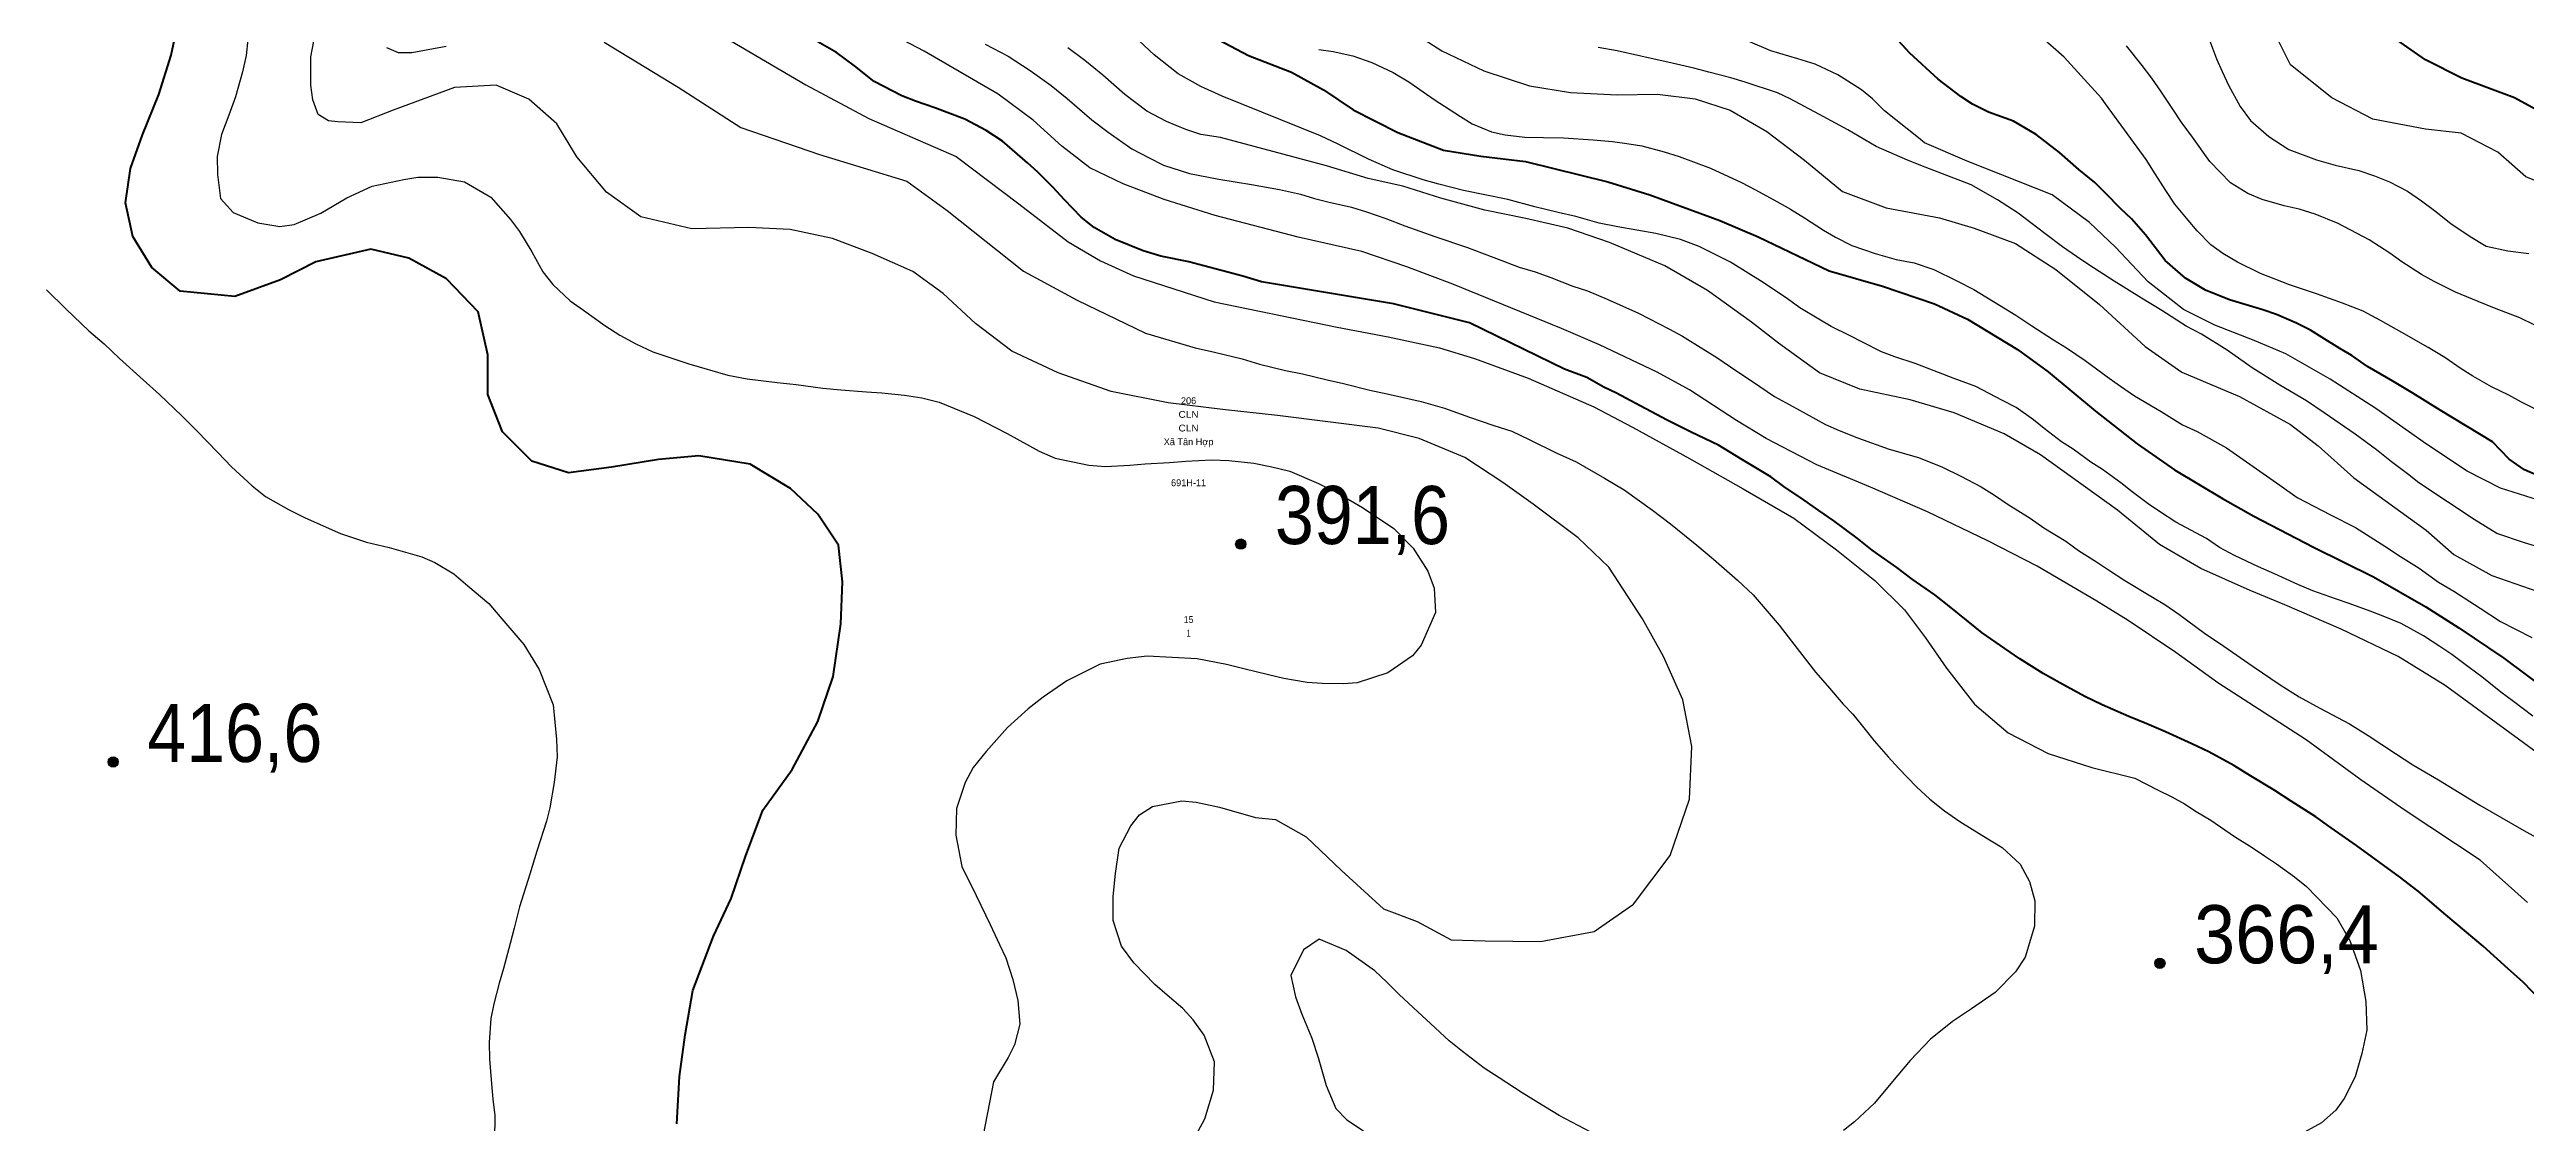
# Model space of a CAD drawing. Header units: metres. Extents: x 549268 to 556659, y 1838059 to 1844558.
# Drawn here: x 552491 to 553215, y 1840041 to 1840355 of the extents above; entities that cross this region are included whole.
import ezdxf
from ezdxf.enums import TextEntityAlignment as Align

# ---------------------------------------------------------------- set-up
doc = ezdxf.new("R2010")
doc.units = ezdxf.units.M
doc.header["$LTSCALE"] = 0.8
for name, color, linetype, lineweight in [('1', 7, 'Continuous', 25), ('2', 7, 'Continuous', 53), ('5', 7, 'Continuous', 13)]:
    doc.layers.add(name, color=color, linetype=linetype, lineweight=lineweight)
doc.layers.add('15', color=7, linetype='Continuous')

msp = doc.modelspace()

# ---------------------------------------------------------------- hatches: boundary and pattern name
at = {"layer": '5'}
for points in [[(552840.83, 1840210.25, 1), (552837.83, 1840210.25, 1)], [(552510.95, 1840146.52, 1), (552507.95, 1840146.52, 1)], [(553109.72, 1840087.63, 1), (553106.72, 1840087.63, 1)]]:
    msp.add_hatch(color=256, dxfattribs=at).paths.add_polyline_path(points)

# ---------------------------------------------------------------- linework, layer by layer
at = {"layer": '1'}
for points in [[(553215.71, 1840105.39), (553201.89, 1840117.84), (553179.94, 1840132.37), (553167.03, 1840141.3), (553150.97, 1840152.99), (553125.15, 1840169.68), (553112.89, 1840178.55), (553098.91, 1840187.88), (553089.72, 1840193.59), (553072.26, 1840203.83), (553057.85, 1840211.16), (553040.19, 1840219.69), (553023.58, 1840226.92), (553007.83, 1840233.46), (552992.99, 1840241.13), (552984.37, 1840246.39), (552970.56, 1840255.35), (552961.17, 1840260.53), (552944.23, 1840268.49), (552933.19, 1840273.35), (552901.32, 1840286.26), (552887.93, 1840291.38), (552874.73, 1840295.87), (552856.14, 1840300.02), (552831.86, 1840306.39), (552816.96, 1840311.08), (552804.93, 1840315.57), (552795.2, 1840320.32), (552786.99, 1840326.66), (552778.63, 1840334.28), (552768.34, 1840341.82), (552746.72, 1840354.44), (552732.56, 1840361.81)], [(553120.68, 1840363.05), (553124.74, 1840352.2), (553126.44, 1840348.5), (553128.31, 1840344.44), (553131.71, 1840338.21), (553134.75, 1840334.15), (553140.06, 1840329.42), (553145.91, 1840325.67), (553154, 1840322.68), (553159.48, 1840321.08), (553166.39, 1840319.51), (553170.96, 1840317.94), (553175.42, 1840316.24), (553180.64, 1840313.45), (553184.7, 1840310.66), (553188.51, 1840307.84), (553193.33, 1840303.97), (553198.93, 1840300.19), (553203.64, 1840297.34), (553210.01, 1840295.97), (553216.17, 1840295.23)], [(553224.89, 1840313.81), (553215.26, 1840317.66), (553207.08, 1840324.89), (553196.35, 1840330.42), (553185.91, 1840331.63), (553170.51, 1840334.52), (553158.47, 1840340.78), (553146.44, 1840350.41), (553138.74, 1840365.83)], [(552548.89, 1840357.86), (552548.37, 1840353.13), (552547.34, 1840348.33), (552545.27, 1840341.08), (552543.27, 1840335.66), (552541.15, 1840330.09), (552539.92, 1840323.58), (552539.97, 1840318.39), (552540.88, 1840311.33), (552544.59, 1840307.19), (552551.81, 1840304.21), (552558.17, 1840303.09), (552562.4, 1840303.69), (552570.22, 1840307.02), (552577.79, 1840311.5), (552585.22, 1840314.92), (552594.5, 1840316.85), (552598.59, 1840317.56), (552604.44, 1840317.55), (552612.26, 1840316.2), (552619.91, 1840311.71), (552625.7, 1840305.2), (552628.29, 1840301.71), (552631.94, 1840295.74), (552635.19, 1840289.86), (552638.07, 1840286.14), (552643.15, 1840281.37), (552647.09, 1840278.68), (552653.31, 1840274.16), (552657.64, 1840271.39), (552662.35, 1840268.79), (552667.29, 1840266.47), (552677.82, 1840262.95), (552689.24, 1840259.65), (552694.95, 1840258.59), (552703.66, 1840257.47), (552709.31, 1840256.92), (552717.1, 1840255.83), (552722.35, 1840255.37), (552729.83, 1840254.76), (552734.29, 1840254.47), (552741, 1840253.78), (552746.02, 1840253.03), (552751.1, 1840251.77), (552761.32, 1840247.56), (552770.97, 1840242.64), (552780.38, 1840237.44), (552785.03, 1840235.35), (552794.88, 1840233.31), (552799.74, 1840232.94), (552806.85, 1840233.33), (552811.36, 1840233.7), (552818.47, 1840234.09), (552823.24, 1840234.48), (552830.86, 1840234.93), (552835.83, 1840234.7), (552843.19, 1840233.95), (552848.39, 1840232.83), (552853.73, 1840231.6), (552862.06, 1840227.96), (552867.28, 1840225.42), (552874.93, 1840220.93), (552884.06, 1840214.78), (552889.76, 1840209.04), (552894.01, 1840202.35), (552895.86, 1840197.35), (552896.26, 1840190.24), (552892.11, 1840180.68), (552889.59, 1840177.54), (552882.33, 1840172.58), (552873.42, 1840169.65), (552869.43, 1840169.34), (552863.17, 1840169.43), (552858.72, 1840169.72), (552851.95, 1840170.93), (552847.42, 1840171.99), (552840.19, 1840173.79)], [(552822.39, 1840074.42), (552817.8, 1840078.34), (552814.21, 1840081.46), (552808.05, 1840087.8), (552804.4, 1840092.6), (552802.01, 1840100.14), (552802.01, 1840107.16), (552802.7, 1840113.87), (552803.71, 1840121.27), (552807.14, 1840127.89), (552809.66, 1840131.03), (552813.54, 1840133.53), (552822.08, 1840135.12), (552826.28, 1840134.81), (552833.07, 1840133.34), (552843.64, 1840130.28), (552849.52, 1840129.7), (552858.5, 1840124.61), (552868.8, 1840114.75), (552881.05, 1840103.54), (552890.92, 1840099.85), (552900.84, 1840094.47), (552910.85, 1840094.16), (552927.06, 1840094.02), (552942.67, 1840096.92), (552954.21, 1840104.94), (552964.93, 1840119.21), (552970.62, 1840135.64), (552971.24, 1840151), (552968.68, 1840164.7), (552963, 1840177.41), (552956.86, 1840188.39), (552947.02, 1840203.49), (552938.03, 1840212.07), (552924.9, 1840221.88), (552916.03, 1840228.28), (552904.85, 1840235.59), (552891.54, 1840241.1), (552879.54, 1840244.18), (552850.12, 1840247.9), (552833.99, 1840249.61), (552818.1, 1840251.6), (552801.41, 1840254.92), (552785.91, 1840260.33), (552772.38, 1840266.72), (552761.77, 1840274.74), (552752.25, 1840283.53), (552743.38, 1840289.93), (552731.52, 1840295.22), (552719.89, 1840299.62), (552707.55, 1840302.27), (552695.44, 1840302.86), (552678.77, 1840302.44), (552663.87, 1840305.96), (552653.75, 1840313.13), (552645.08, 1840323.56), (552639.22, 1840333.15), (552631.03, 1840340.4), (552621.51, 1840344.52), (552609.28, 1840343.81), (552591.42, 1840337.12), (552581.95, 1840333.45), (552575.23, 1840333.75), (552572.48, 1840334.05), (552569.43, 1840335.89), (552567.9, 1840340.18), (552567.29, 1840344.47), (552567.29, 1840348.76), (552567.29, 1840352.75), (552568.2, 1840357.34)], [(552589.41, 1840355.53), (552592.84, 1840354.01), (552596.83, 1840354.01), (552606.92, 1840355.92)], [(552653.09, 1840357.06), (552674.73, 1840343.93), (552693.1, 1840332.11), (552716.05, 1840324.24), (552741.63, 1840316.36), (552753.44, 1840307.83), (552775.74, 1840290.11), (552791.48, 1840281.57), (552811.42, 1840271.89), (552825.95, 1840267.69), (552831.69, 1840266.37), (552839.71, 1840264.39), (552844.82, 1840262.87), (552852.44, 1840260.98), (552857.35, 1840260.09), (552864.57, 1840258.28), (552869.37, 1840257.25), (552877.13, 1840255.25), (552882.19, 1840254.24), (552892.06, 1840251.95), (552898.91, 1840249.97), (552906.22, 1840247.39), (552913.38, 1840244.93), (552918.64, 1840243.3), (552923.72, 1840240.87), (552931.56, 1840236.92)], [(552688.5, 1840358.37), (552712.12, 1840344.59), (552730.48, 1840334.74), (552756.06, 1840323.58), (552774.42, 1840309.8), (552788.85, 1840298.64), (552798.33, 1840293.05), (552807.91, 1840288.7), (552831.55, 1840281.11), (552867.48, 1840273.69), (552882.44, 1840270.82), (552897.42, 1840267.69), (552907.75, 1840264.56), (552923.41, 1840258.79), (552942.6, 1840250.43), (552953.89, 1840244.43), (552970.58, 1840235.28), (552986.34, 1840226.4), (553001.15, 1840217.82), (553013.58, 1840208.58), (553024.81, 1840199.59), (553033.54, 1840190.98), (553039.62, 1840182.84), (553045.79, 1840173.94), (553053.95, 1840163.45), (553063.82, 1840155.09), (553075.51, 1840149.01), (553088.27, 1840144.86), (553100.92, 1840141.82), (553107.46, 1840138.33)], [(552764.54, 1840356.51), (552771.3, 1840352.97), (552777.75, 1840348.73), (552783.83, 1840344.33), (552788.53, 1840340.56), (552792.13, 1840337.44), (552795.72, 1840334.33), (552800.54, 1840330.7), (552807.45, 1840325.86), (552812.56, 1840323.18), (552816.7, 1840321.03), (552824.37, 1840318.62), (552832.88, 1840316.96), (552842.42, 1840315.41), (552850.64, 1840313.97), (552856.77, 1840312.57), (552860.94, 1840311.34), (552865.22, 1840310.25), (552871.76, 1840308.76), (552876.07, 1840307.41), (552881.75, 1840305.43), (552887.32, 1840303.32), (552896.11, 1840300.25), (552905.7, 1840297.02), (552909.78, 1840295.39), (552914.12, 1840293.78), (552920.77, 1840291.26), (552925.48, 1840289.83), (552930.07, 1840288.26), (552936.46, 1840285.71), (552940.77, 1840284.36), (552946.51, 1840281.87), (552955.67, 1840277.81), (552964.78, 1840273.09), (552968.51, 1840271.03)], [(553223.99, 1840145.17), (553191.68, 1840168.91), (553177.92, 1840177.36), (553161.23, 1840185.35), (553144.77, 1840192.45), (553134.59, 1840196.63), (553120.15, 1840203.06), (553108.09, 1840210.14), (553095.84, 1840220.18), (553073.32, 1840236.33), (553062.65, 1840242.53), (553047.98, 1840248.67), (553035.13, 1840252.42), (553020.4, 1840255.58), (553008.6, 1840260.35), (552996.63, 1840269), (552988.7, 1840275.11), (552975.87, 1840284.44), (552963.42, 1840291.6), (552947.24, 1840298.48), (552934.99, 1840302.69), (552922.76, 1840305.48), (552910.7, 1840307.9), (552897.88, 1840311.39), (552886.73, 1840314.95), (552876.64, 1840317.19), (552864.44, 1840320.89), (552833.4, 1840329.19), (552827.67, 1840330.04), (552823.22, 1840331.5), (552817.62, 1840333.88), (552811.83, 1840336.88), (552805.44, 1840341.77), (552798.96, 1840347.43), (552793.68, 1840351.66), (552788.72, 1840355.4)], [(553217.32, 1840159.92), (553211.64, 1840164.24), (553207.96, 1840166.96), (553202.4, 1840171.42), (553198.72, 1840174.13), (553193.61, 1840177.99), (553190.1, 1840180.34), (553185.34, 1840183.45), (553178.83, 1840187.03), (553173.52, 1840189.17), (553169.72, 1840190.58), (553163.62, 1840192.9), (553159.56, 1840194.27), (553152.94, 1840196.53), (553148.58, 1840198.39), (553141.73, 1840201.54), (553137.07, 1840203.63), (553130.08, 1840206.89), (553125.66, 1840209.26), (553121.86, 1840211.84), (553112.87, 1840216.7), (553108.11, 1840219.82), (553104.74, 1840222.05), (553100.06, 1840225.56), (553096.78, 1840228.19), (553091.42, 1840232.02), (553088.05, 1840234.25), (553082.83, 1840237.97), (553079.46, 1840240.2), (553074.36, 1840244.06), (553071.22, 1840246.58), (553066.14, 1840250.18), (553062.14, 1840252.21), (553054.41, 1840256.3), (553047.76, 1840258.82), (553043.42, 1840260.42), (553036.63, 1840263.06), (553030.69, 1840265), (553026.75, 1840266.52), (553021.39, 1840269.18), (553017.39, 1840271.21), (553012.03, 1840273.87), (553008.4, 1840276.07), (553002.84, 1840279.36), (552999.3, 1840281.97), (552992.14, 1840286.77), (552982.64, 1840292.75), (552973.42, 1840297.32), (552968, 1840299.33), (552960.78, 1840301.13), (552949.64, 1840303.03), (552944.19, 1840304.12), (552937.34, 1840306.09), (552932.15, 1840307.21), (552925.32, 1840308.93), (552917.42, 1840311.05), (552910.76, 1840312.4), (552904.51, 1840313.66), (552897.29, 1840315.47), (552892.72, 1840316.79), (552883.82, 1840319.71), (552876.71, 1840322.83), (552867.78, 1840327.18), (552862.7, 1840329.61), (552833.85, 1840341.26), (552827.68, 1840344.09), (552821.03, 1840347.78), (552814.04, 1840353.38), (552809.71, 1840357.33)], [(552862.13, 1840354.91), (552866.35, 1840354.33), (552872.09, 1840353.01), (552877.63, 1840351.15), (552883.93, 1840348.2), (552888.53, 1840345.46), (552895.86, 1840340.28), (552903.56, 1840335.28), (552907.04, 1840333.19), (552912.64, 1840330.82), (552916.64, 1840329.96), (552922.43, 1840329.29), (552927.91, 1840329.12), (552933.77, 1840329.11), (552942.42, 1840328.5), (552948.07, 1840327.95), (552952.29, 1840327.38), (552956.66, 1840326.69), (552963.23, 1840324.94), (552967.54, 1840323.6), (552976.76, 1840320.19), (552985.8, 1840315.98), (552989.94, 1840313.84), (552996.16, 1840310.49), (553000.18, 1840308.2), (553004.24, 1840305.66), (553009.83, 1840302.11), (553013.31, 1840300.02), (553018.13, 1840297.56), (553024.9, 1840295.19), (553031.06, 1840293.53), (553036.37, 1840292.55), (553042.05, 1840290.57), (553048.79, 1840287.28), (553053.75, 1840284.71), (553061.29, 1840280.08), (553066.02, 1840277.22), (553070.79, 1840274.1), (553077.09, 1840269.98), (553080.86, 1840267.67), (553086.34, 1840263.98), (553093.41, 1840258.78), (553096.67, 1840256.4), (553100.75, 1840253.6), (553108.54, 1840249), (553114.82, 1840245.14), (553119.07, 1840243.13), (553127.66, 1840238.36), (553143.29, 1840227.46), (553148.37, 1840223.86), (553158.16, 1840218.83)], [(552887.82, 1840361.13), (552898.14, 1840354.5), (552910.45, 1840348.62), (552923.76, 1840344.27), (552935.76, 1840342.36), (552949.44, 1840341.68), (552961.21, 1840341.82), (552972.24, 1840340.46), (552982.45, 1840337.19), (552993.25, 1840330.88), (553004.28, 1840322.52), (553015.4, 1840313.39), (553028.11, 1840308.58), (553043.72, 1840305.65), (553053.9, 1840302.64), (553065.93, 1840298.15), (553077.79, 1840290.53), (553090.58, 1840280.29), (553103.86, 1840268.04), (553114.66, 1840260.56), (553131.53, 1840253.37), (553146.42, 1840245.18), (553154.5, 1840238.95), (553164.99, 1840229.62), (553186.12, 1840214.35), (553194.16, 1840207.22), (553205.34, 1840201.07), (553220.98, 1840195.56)], [(553221.99, 1840208.43), (553214.86, 1840210.63), (553206.75, 1840213.38), (553200.19, 1840217.47), (553192.34, 1840222.59), (553183.92, 1840228.17), (553180.64, 1840230.8), (553175.96, 1840234.31), (553171.54, 1840237.86), (553165.32, 1840242.37), (553156.3, 1840248.66), (553151.11, 1840252.12), (553143.32, 1840256.73), (553135.22, 1840261.82), (553127.88, 1840266.99), (553120.35, 1840271.63), (553115.93, 1840274), (553108.79, 1840278.55), (553102.8, 1840282.18), (553094.84, 1840287.15), (553087.42, 1840291.93), (553083.77, 1840294.39), (553079.69, 1840297.19), (553074.58, 1840301.05), (553066.77, 1840307.08), (553060.75, 1840310.97), (553052.98, 1840315.32), (553043.34, 1840319.07), (553039.54, 1840320.47), (553034.37, 1840322.5), (553025.21, 1840326.57), (553016.88, 1840331.37), (553008.43, 1840336.03), (553000.02, 1840340.44), (552996.31, 1840342.24), (552986.86, 1840345.36), (552982.69, 1840346.59), (552976.27, 1840348.23), (552971.84, 1840349.43), (552965.56, 1840350.95), (552956.37, 1840352.93), (552949.44, 1840354.51), (552943.87, 1840355.45)], [(552994.41, 1840354.54), (552987.76, 1840357.3)], [(553218.96, 1840223.05), (553207.81, 1840226.61), (553198.06, 1840231.61), (553186.17, 1840239.49), (553171.42, 1840249.9), (553158.03, 1840258.51), (553145.03, 1840265.88), (553135.79, 1840269.77), (553124.27, 1840274.32), (553115.09, 1840278.87), (553104.74, 1840286.92), (553095.19, 1840297.12), (553087.65, 1840304.32), (553076.65, 1840312.42), (553051.85, 1840322.23), (553039.34, 1840327.58), (553037.55, 1840329.09), (553027.66, 1840336.98), (553024.17, 1840340.48), (553020.91, 1840343.09), (553013.95, 1840347.5), (553007.39, 1840350.66), (553002.3, 1840352.18), (552994.41, 1840354.54)], [(553205.19, 1840256.23), (553199.8, 1840259.39), (553196.33, 1840261.46), (553191.56, 1840264.82), (553186.71, 1840267.78), (553178.98, 1840272.11), (553172.76, 1840275.69), (553167.68, 1840278.37), (553161.6, 1840280.68), (553154.05, 1840283.47), (553146.12, 1840286.09), (553137.6, 1840289.42), (553130.9, 1840292.7), (553126.61, 1840295.2), (553123.09, 1840297.79), (553119.15, 1840301.88), (553116.48, 1840304.96), (553112.59, 1840309.7), (553109.95, 1840313.68), (553106.83, 1840318.52), (553104.16, 1840322.75), (553092.29, 1840339), (553091.12, 1840340.71), (553080.2, 1840352.71), (553070.59, 1840361.1)], [(553217.86, 1840274.3), (553213.46, 1840276.42), (553206.13, 1840279.25), (553201.36, 1840281.2), (553194.68, 1840283.97), (553188.49, 1840287.06), (553184.75, 1840289.12), (553179.02, 1840292.78), (553175.48, 1840295.38), (553169.46, 1840299.27), (553160.36, 1840303.99), (553153.68, 1840306.77), (553148.97, 1840308.2), (553144.57, 1840309.15), (553138.12, 1840311.04), (553133.9, 1840312.78), (553128.87, 1840315.87), (553122.86, 1840322.1), (553117.78, 1840329.22), (553114.42, 1840333.79), (553112.22, 1840337.19), (553108.49, 1840342.76), (553105.86, 1840346.5), (553102.98, 1840350.22), (553098.45, 1840355.96)], [(552489.97, 1840284.66), (552495.68, 1840278.91), (552502.35, 1840272.63), (552506.8, 1840268.82), (552511.31, 1840264.51), (552518.24, 1840258.25), (552523.01, 1840253.96), (552529.54, 1840247.79), (552533.93, 1840243.33), (552540.09, 1840236.99), (552544.06, 1840232.87), (552550.13, 1840227.3), (552553.98, 1840224.21), (552560.78, 1840220.41), (552565.6, 1840217.95), (552575.99, 1840213.37), (552583.55, 1840210.82), (552590.23, 1840209.21), (552599.76, 1840206.49), (552603.59, 1840204.83)], [(552968.51, 1840271.03), (552974.51, 1840267.4), (552978.56, 1840264.85), (552982.64, 1840262.05), (552991.2, 1840256.36), (552995.42, 1840253.45), (553001.93, 1840249.87), (553010.37, 1840245.21), (553014.34, 1840243.43), (553020.05, 1840241.2), (553028.98, 1840238.02), (553037.57, 1840235.59), (553044.65, 1840232.73), (553050.02, 1840230.07), (553055.95, 1840226.95), (553059.86, 1840224.52), (553063.8, 1840221.83), (553070.22, 1840217.86), (553074.3, 1840215.05), (553080.72, 1840211.08), (553084.4, 1840208.36), (553089.71, 1840205.04), (553093.22, 1840202.7), (553097.98, 1840199.58), (553106.06, 1840194.75), (553109.68, 1840192.55), (553113.76, 1840189.75), (553121.27, 1840184.2), (553126.89, 1840180.4), (553135.48, 1840174.45), (553143.35, 1840169.07), (553148.94, 1840165.53), (553155.02, 1840162.3), (553163.72, 1840157.66), (553169.18, 1840154.23), (553177.16, 1840149), (553182.21, 1840145.65), (553189.72, 1840141.28), (553201.85, 1840133.9), (553214.63, 1840126.46), (553220.17, 1840123.43)], [(553221.1, 1840248.14), (553213.97, 1840251.76), (553210.25, 1840253.81), (553205.19, 1840256.23)], [(552931.56, 1840236.92), (552937.44, 1840234.32), (552945.77, 1840229.51), (552951.48, 1840226.11), (552959.81, 1840220.13), (552965.06, 1840216.16), (552972.77, 1840209.98), (552977.64, 1840205.84), (552984.69, 1840199.72), (552989.2, 1840195.41), (552996.81, 1840186.49), (553002.12, 1840179.66), (553007.42, 1840172.83), (553010.98, 1840168.8), (553015.6, 1840163.46), (553018.4, 1840160.52), (553022.02, 1840155.97), (553024.59, 1840152.74), (553028.75, 1840148), (553031.86, 1840144.57), (553036.99, 1840139.28), (553040.9, 1840135.68), (553045.18, 1840132.25), (553049.69, 1840129.11), (553056.11, 1840125.13), (553062.1, 1840121.5), (553067.32, 1840116.61), (553070.09, 1840111.59), (553071.62, 1840105.9), (553071.53, 1840098.48), (553068.75, 1840089.46), (553065.98, 1840085.12), (553060.01, 1840079.13), (553053.12, 1840074.34), (553047.55, 1840070.61), (553041.09, 1840065.47), (553035.15, 1840059.23), (553029.97, 1840053.07), (553024.69, 1840046.76), (553018.91, 1840041.31), (553015.68, 1840038.75)], [(553158.16, 1840218.83), (553165.47, 1840215.08), (553174, 1840209.65), (553178.62, 1840206.64), (553184.07, 1840203.21), (553189.72, 1840199.15), (553194.17, 1840196.52), (553201.87, 1840191.52), (553207.89, 1840187.63), (553217, 1840182.91)], [(552603.59, 1840204.83), (552609.15, 1840201.54), (552613.17, 1840198.08), (552619.34, 1840192.91), (552622.62, 1840189.11), (552629.63, 1840180.91), (552634.08, 1840173.6), (552638.21, 1840163.26), (552639.2, 1840153.09), (552639.36, 1840148.04), (552638.5, 1840140.53), (552637.24, 1840133.11), (552636.23, 1840129.22), (552633.43, 1840120.46), (552631.31, 1840113.73), (552628.33, 1840104.16), (552626.81, 1840097.88), (552625.61, 1840093.46), (552623.69, 1840086.09), (552622.34, 1840081.78), (552620.79, 1840075.76), (552619.96, 1840071.51), (552619.44, 1840064.43), (552619.58, 1840059.63), (552620.11, 1840052.41), (552620.48, 1840047.9), (552621.13, 1840043.16), (552621.01, 1840035.99)], [(552840.19, 1840173.79), (552835.11, 1840175.06), (552826.61, 1840176.72), (552811.96, 1840177.45), (552806.05, 1840176.8), (552798.17, 1840175.15), (552788.43, 1840170.3), (552781.54, 1840165.51), (552777.11, 1840162.04), (552771.08, 1840156.56), (552764.82, 1840149.63), (552761.05, 1840144.92), (552758.67, 1840140.5), (552756.13, 1840132.93), (552755.95, 1840125.11), (552757.74, 1840115.94), (552761.93, 1840107.43), (552765.97, 1840099.03), (552768.71, 1840093.09), (552770.56, 1840089.26), (552772.69, 1840082.87), (552774.14, 1840076.78), (552774.65, 1840069.82), (552773.1, 1840063.79), (552771.3, 1840060.08), (552767.01, 1840052.98), (552763.34, 1840034.37)], [(553107.46, 1840138.33), (553111.71, 1840136.33), (553115.45, 1840134.27), (553118.82, 1840132.04), (553123.13, 1840129.52), (553130.03, 1840124.69), (553135.2, 1840121.49), (553138.85, 1840119.03), (553142.36, 1840116.68), (553147.58, 1840112.97), (553151.14, 1840110.11), (553159.96, 1840100.93), (553163.81, 1840094.34), (553166.85, 1840085.57), (553168.5, 1840076.51), (553168.78, 1840068.09), (553167.31, 1840061.3), (553165.34, 1840054.45), (553162.13, 1840048.11), (553159.65, 1840044.72), (553155.5, 1840041.01), (553148.39, 1840037.1)], [(552941.73, 1840038.28), (552932.49, 1840043.11), (552926.21, 1840046.97), (552921.62, 1840049.72), (552914.88, 1840054.18), (552910.55, 1840056.95), (552904.15, 1840061.84), (552900.3, 1840064.93), (552894.8, 1840070.04), (552891.17, 1840073.41), (552885.67, 1840078.53), (552882.02, 1840082.16), (552878.54, 1840085.42), (552870.21, 1840091.39), (552862.3, 1840094.69), (552857.7, 1840091.58), (552853.98, 1840084.02), (552855.32, 1840077.79), (552857.17, 1840072.79), (552860.16, 1840065.71), (552861.95, 1840060.05), (552864.29, 1840051.86), (552867.11, 1840045.14), (552870.33, 1840041.86), (552875.24, 1840038.63)], [(552826.87, 1840038.5), (552828.82, 1840042.1), (552831.39, 1840050.57), (552831.66, 1840058.8), (552828.58, 1840066.65), (552825.36, 1840071.11), (552822.39, 1840074.42)]]:
    msp.add_lwpolyline(points, dxfattribs=at)
at = {"layer": '2'}
for points in [[(552674.38, 1840040.71), (552675.18, 1840054.53), (552676.8, 1840066.75), (552678.99, 1840079.69), (552685.13, 1840095.53), (552690.25, 1840106.59), (552694.46, 1840118.85), (552699.52, 1840132.47), (552708.06, 1840144.29), (552715.56, 1840158.34), (552720.05, 1840171.53), (552722.36, 1840186.94), (552722.81, 1840199.17), (552721.62, 1840209.92), (552715.56, 1840218.96), (552707.6, 1840226.5), (552695.8, 1840233.6), (552680.76, 1840236.08), (552668.96, 1840235.03), (552655.22, 1840232.72), (552642.71, 1840231.07), (552631.97, 1840234.54), (552623.38, 1840243.04), (552619.06, 1840253.96), (552619.06, 1840265.62), (552616.24, 1840278.13), (552607, 1840287.86), (552595.97, 1840293.88), (552584.79, 1840296.53), (552568.76, 1840292.8), (552558.46, 1840287.52), (552545.02, 1840282.65), (552529.04, 1840284.25), (552520.76, 1840291.1), (552515.22, 1840300.2), (552513.08, 1840310.06), (552514.56, 1840320.07), (552518, 1840329.91), (552522.78, 1840341.71), (552526.42, 1840353.25), (552529.06, 1840365.59)], [(553219.72, 1840076.69), (553214.44, 1840082.09), (553210.11, 1840086.04), (553202.75, 1840092.64), (553197.3, 1840097.24), (553191.85, 1840101.85), (553183.81, 1840108.76), (553178.27, 1840112.97), (553165.69, 1840122.11), (553158.36, 1840127.29), (553153.85, 1840130.43), (553146.57, 1840135.1), (553141.81, 1840138.21), (553134.7, 1840142.5), (553129.82, 1840145.48), (553122.49, 1840149.48), (553117.55, 1840151.8), (553109.87, 1840155.37), (553104.42, 1840157.63), (553099.11, 1840159.78), (553091.32, 1840163.22), (553086.24, 1840165.65), (553078.91, 1840169.65), (553074.06, 1840172.37), (553067.21, 1840176.69), (553062.84, 1840179.72), (553056.23, 1840184.32), (553052.09, 1840187.64), (553046.53, 1840192.1), (553042.39, 1840195.41), (553035.77, 1840200.02), (553031.23, 1840203.42), (553024.04, 1840208.48), (553019.62, 1840212.02), (553012.83, 1840217), (553008.46, 1840220.03), (553004.1, 1840223.06), (552998.19, 1840227.09), (552994.37, 1840229.92), (552986.15, 1840234.87), (552979.05, 1840239.16), (552971.08, 1840242.96), (552964.06, 1840246.48), (552954.68, 1840251.43), (552949.28, 1840254.35), (552945.57, 1840256.15), (552940.58, 1840258.98), (552934.07, 1840261.39), (552906.28, 1840274.96), (552883.97, 1840280.55), (552845.41, 1840287), (552839.91, 1840288.6), (552833.74, 1840290.26), (552828.52, 1840291.64), (552824.09, 1840292.84), (552815.98, 1840294.42), (552810.73, 1840296.05), (552802.57, 1840299.32), (552796.46, 1840302.81), (552792.61, 1840305.89), (552787.76, 1840310.95), (552784.37, 1840314.61), (552779.98, 1840319.07), (552776.95, 1840321.73), (552769.62, 1840328.07), (552764.86, 1840331.19), (552758.63, 1840334.53), (552749.82, 1840337.85), (552744.14, 1840339.83), (552740.2, 1840341.35), (552732.06, 1840345.52), (552726.36, 1840350.1), (552721.11, 1840354.07), (552715.57, 1840357.1)], [(552827.79, 1840360.47), (552841.55, 1840353.19), (552854.15, 1840348.24), (552863.53, 1840343.07), (552872.2, 1840337.3), (552885.25, 1840330.59), (552898.65, 1840325.47), (552909.59, 1840323.7), (552922.59, 1840322.17), (552946.7, 1840316.17), (552959.04, 1840312.36), (552979.43, 1840304.91), (552990.72, 1840300.08), (553011.5, 1840290.21), (553027.03, 1840285.72), (553042.24, 1840280.54), (553051.93, 1840276.05), (553066.52, 1840267.18), (553075.53, 1840260.67), (553089.38, 1840249.12), (553101.58, 1840239.6), (553112.53, 1840232.01), (553126.54, 1840223.59), (553135.67, 1840218.39), (553153.13, 1840209.32), (553170.67, 1840200.64), (553186.03, 1840191.86), (553195.64, 1840185.8), (553208.8, 1840176.9), (553222.65, 1840166.52)], [(553218.67, 1840230.3), (553214.85, 1840231.96), (553210.34, 1840235.11), (553205.49, 1840240.17), (553190.17, 1840249.4), (553182.21, 1840254.38), (553176.36, 1840257.9), (553168.99, 1840262.16), (553164.34, 1840265.42), (553160.86, 1840267.5), (553155.7, 1840270.71), (553152.22, 1840272.79), (553148.22, 1840274.83), (553142.34, 1840277.43), (553138.29, 1840278.8), (553128.61, 1840281.64), (553121.53, 1840284.5), (553115.68, 1840288.02), (553109.78, 1840293.22), (553104.02, 1840300.65), (553099.86, 1840305.39), (553096.8, 1840308.31), (553092.27, 1840312.88), (553089.19, 1840316.05), (553084.48, 1840319.83), (553078.86, 1840324.8), (553072.04, 1840330.03), (553065.36, 1840333.98), (553058.06, 1840336.56), (553053.38, 1840338.9), (553050.01, 1840341.13), (553043.33, 1840346.25), (553035.09, 1840353.79), (553031.7, 1840357.45)], [(553222.48, 1840335), (553211.9, 1840340.78), (553196.49, 1840346.56), (553185.91, 1840351.86), (553176.28, 1840358.6)]]:
    msp.add_lwpolyline(points, dxfattribs=at)
at = {"layer": '5', "lineweight": 25}
for centre in [(552839.33, 1840210.25), (552509.45, 1840146.52), (553108.22, 1840087.63)]:
    msp.add_circle(centre, 1.5, dxfattribs=at)

# ---------------------------------------------------------------- texts
at = {"layer": '15'}
for s, p in [('206', (552824.06, 1840251.18)), ('Xã Tân Hợp', (552824.06, 1840239.18)), ('691H-11', (552824.06, 1840227.18))]:
    msp.add_text(s, height=2, dxfattribs=at).set_placement(p, align=Align.CENTER)
for s, width, p in [('CLN', 1.1, (552824.06, 1840247.18)), ('CLN', 1.1, (552824.06, 1840243.18)), ('15', 0.95, (552824.06, 1840187.18)), ('1', 0.75, (552824.06, 1840183.18))]:
    msp.add_text(s, height=2, dxfattribs=dict(at, width=width)).set_placement(p, align=Align.CENTER)
at = {"layer": '5'}
for s, width, p in [('391,6', 0.9, (552849.33, 1840210.25)), ('416,6', 0.9, (552519.45, 1840146.52)), ('366,4', 0.95, (553118.22, 1840087.63))]:
    msp.add_text(s, height=17, dxfattribs=dict(at, width=width)).set_placement(p)

doc.saveas('drawing.dxf')
